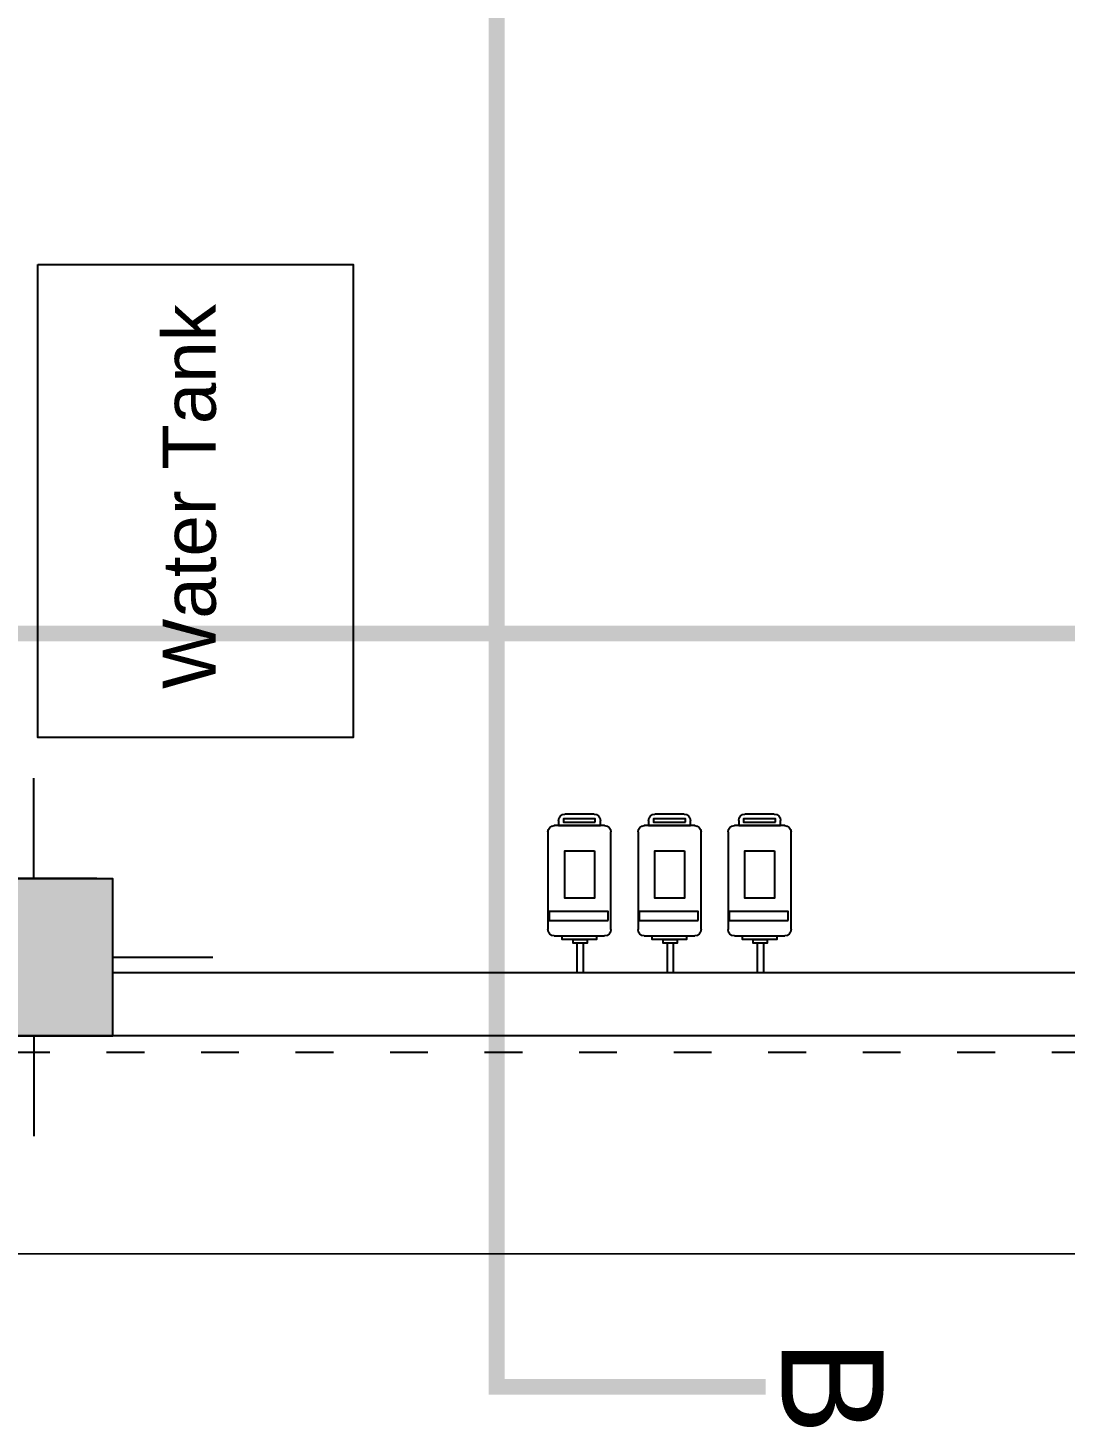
# Model space of a CAD drawing. Header units: metres. Extents: x -1655 to 449, y 40 to 361.
# Drawn here: x 64.969 to 68.26, y 47.5 to 51.938 of the extents above; entities that cross this region are included whole.
import ezdxf
from ezdxf.enums import TextEntityAlignment as Align

# ---------------------------------------------------------------- set-up
doc = ezdxf.new("R2010")
doc.units = ezdxf.units.M
doc.header["$MEASUREMENT"] = 0
doc.linetypes.add('ACAD_ISO03W100', pattern=[30, 12, -18])
doc.linetypes.add('ACAD_ISO10W100', pattern=[18, 12, -3, 0, -3])
doc.layers.add('13', color=13, linetype='Continuous', lineweight=9)
doc.layers.add('A-WALL', color=7, linetype='Continuous')
doc.layers.add('Door & Window', color=251, linetype='Continuous')
doc.styles.add('77', font='swiss.ttf')
doc.styles.add('DIMPLAN', font='romanc.shx', dxfattribs={"height": 0.15})
doc.styles.get("Standard").update_dxf_attribs({"font": 'arial.ttf'})
doc.dimstyles.new('DIMPLAN', dxfattribs={"dimtxt": 0.009, "dimasz": 0.219, "dimexe": 0.2, "dimexo": 0.2, "dimgap": 0.05, "dimtad": 0, "dimzin": 0, "dimdsep": 46, "dimtxsty": 'DIMPLAN', "dimblk1": 'DOTSMALL', "dimblk2": 'DOTSMALL', "dimsah": 1, "dimcen": 0, "dimse1": 1, "dimse2": 1, "dimclrd": 1, "dimclre": 1, "dimclrt": 2, "dimadec": 0, "dimazin": 0, "dimtfac": 0.909091, "dimtofl": 0, "dimtmove": 1, "dimatfit": 3, "dimldrblk": 'DOTSMALL', "dimfxl": 0.2, "dimtolj": 1, "dimtzin": 0, "dimarcsym": 0})

# ---------------------------------------------------------------- blocks, each defined once
blk = doc.blocks.new('5050new')
h = blk.add_hatch(color=256)
h.dxf.hatch_style = 1
h.paths.add_polyline_path([(6309.3073, 1826.5446), (6308.8073, 1826.5446), (6308.8072, 1826.0446), (6309.3072, 1826.0446)])
for p, q in [((6309.0573, 1826.5446), (6309.0573, 1826.8627)), ((6308.8072, 1826.2946), (6308.4892, 1826.2947)), ((6309.3072, 1826.2946), (6309.6253, 1826.2946)), ((6309.0572, 1826.0446), (6309.0572, 1825.7266))]:
    blk.add_line(p, q)
blk.add_lwpolyline([(6308.8073, 1826.5446), (6309.3073, 1826.5446), (6309.3072, 1826.0446), (6308.8072, 1826.0446)], close=True)
blk = doc.blocks.new('axha')
blk.add_blockref('5050new', (113.8754, 13.5763))
blk = doc.blocks.new('_DOTSMALL')
at = {"color": 0, "linetype": 'ByBlock', "const_width": 0.5}
blk.add_lwpolyline([(-0.0625, 0, 1), (0.0625, 0, 1)], format="xyb", close=True, dxfattribs=at)
blk = doc.blocks.new('*D121')
at = {"color": 1, "lineweight": -2, "ltscale": 0.1, "transparency": 16777216}
for p, q in [((51.3684, 48.051), (60.714, 48.0497)), ((70.7383, 48.0483), (61.3926, 48.0496))]:
    blk.add_line(p, q, dxfattribs=at)
at = {"layer": 'DEFPOINTS', "color": 0, "ltscale": 0.1, "transparency": 16777216}
for p in [(51.3685, 48.6902), (70.7384, 48.6875), (70.7383, 48.0483)]:
    blk.add_point(p, dxfattribs=at)
at = {"color": 1, "lineweight": -2, "ltscale": 0.1, "transparency": 16777216, "xscale": 0.2189999999999999, "yscale": 0.2189999999999999, "zscale": 0.2189999999999999}
for p, rotation in [((51.3684, 48.051), 179.9921243127526), ((70.7383, 48.0483), 359.9921243127526)]:
    blk.add_blockref('_DOTSMALL', p, dxfattribs=dict(at, rotation=rotation))
at = {"color": 2, "ltscale": 0.1, "transparency": 16777216, "insert": (61.0533, 48.0497), "char_height": 0.15, "attachment_point": 5, "rotation": 359.9921, "style": 'DIMPLAN'}
blk.add_mtext('\\A1;{\\C242;19.37}', dxfattribs=at)
blk = doc.blocks.new('AABBSEC')
at = {"layer": '13', "linetype": 'ACAD_ISO10W100', "ltscale": 0.1, "const_width": 0.05}
for points in [[(6904.7025, 1836.111), (6903.8486, 1836.111), (6903.8486, 1852.3102), (6904.5813, 1852.3014)], [(6887.742, 1839.3548), (6887.742, 1838.5009), (6908.7737, 1838.5009), (6908.7737, 1839.2947)]]:
    blk.add_lwpolyline(points, dxfattribs=at)
at = {"layer": '13', "style": '77'}
blk.add_text('B', height=0.3239, rotation=270, dxfattribs=at).set_placement((6904.9146, 1836.1108), align=Align.MIDDLE_CENTER)
blk = doc.blocks.new('pump')
at = {"layer": 'Door & Window'}
for p, q in [((4363.653, 2092.3131, 0.1317), (4363.963, 2092.3131, 0.1317)), ((4363.5963, 2092.1666, 0.1317), (4363.5963, 2092.2595, 0.1317)), ((4363.6163, 2092.2795, 0.1317), (4363.633, 2092.2795, 0.1317)), ((4363.633, 2092.1331, 0.1317), (4363.633, 2092.2931, 0.1317)), ((4363.633, 2092.2795, 0.1317), (4363.633, 2092.1466, 0.1317)), ((4363.983, 2092.2931, 0.1317), (4363.983, 2092.1331, 0.1317)), ((4364.006, 2092.221, 0.1317), (4364.099, 2092.221, 0.1317)), ((4364.099, 2092.221, 0.1317), (4364.099, 2092.201, 0.1317)), ((4364.006, 2092.201, 0.1317), (4364.099, 2092.201, 0.1317)), ((4363.633, 2092.1466, 0.1317), (4363.6163, 2092.1466, 0.1317)), ((4363.963, 2092.1131, 0.1317), (4363.653, 2092.1131, 0.1317))]:
    blk.add_line(p, q, dxfattribs=at)
at = {"layer": 'Door & Window', "elevation": 0.1317}
for points in [[(4363.9339, 2092.1221), (4363.9054, 2092.1221), (4363.9054, 2092.3095), (4363.9339, 2092.3095)], [(4363.6215, 2092.1627), (4363.6111, 2092.1627), (4363.6111, 2092.2642), (4363.6215, 2092.2642)], [(4363.7126, 2092.1656), (4363.8626, 2092.1656), (4363.8626, 2092.2598), (4363.7126, 2092.2598)], [(4363.983, 2092.1589), (4363.9941, 2092.1589), (4363.9941, 2092.2678), (4363.983, 2092.2678)], [(4363.9941, 2092.1886), (4364.006, 2092.1886), (4364.006, 2092.2335), (4363.9941, 2092.2335)]]:
    blk.add_lwpolyline(points, close=True, dxfattribs=at)
at = {"layer": 'Door & Window'}
for centre, start, end in [((4363.653, 2092.2931, 0.1317), 90, 180), ((4363.963, 2092.2931, 0.1317), 0, 90), ((4363.6163, 2092.2595, 0.1317), 90, 180), ((4363.6163, 2092.1666, 0.1317), 180, 270), ((4363.653, 2092.1331, 0.1317), 180, 270), ((4363.963, 2092.1331, 0.1317), 270, 0)]:
    blk.add_arc(centre, 0.02, start, end, dxfattribs=at)

msp = doc.modelspace()

# ---------------------------------------------------------------- linework, layer by layer
for p, q in [((65.1872, 49.2402), (64.8872, 49.2402)), ((68.4872, 48.9402), (65.2372, 48.9401)), ((70.2384, 48.7402), (51.4179, 48.7402))]:
    msp.add_line(p, q)
at = {"color": 64, "linetype": 'ACAD_ISO03W100', "ltscale": 0.01}
msp.add_line((70.7384, 48.6875), (51.3685, 48.6902), dxfattribs=at)
at = {"layer": 'A-WALL', "color": 1, "ltscale": 0.1}
msp.add_lwpolyline([(65.0008, 51.1873), (66.0008, 51.1873), (66.0008, 49.6873), (65.0008, 49.6873)], close=True, dxfattribs=at)

# ---------------------------------------------------------------- block references
for name, p in [('axha', (-6357.9454, -1790.8808)), ('AABBSEC', (-6837.392, -1788.484))]:
    msp.add_blockref(name, p)
at = {"xscale": -1, "rotation": 90}
for p in [(2158.9323, 4413.0405, -0.1317), (2159.2182, 4413.0405, -0.1317), (2159.5041, 4413.0405, -0.1317)]:
    msp.add_blockref('pump', p, dxfattribs=at)

# ---------------------------------------------------------------- texts
at = {"layer": 'A-WALL', "color": 1, "ltscale": 0.1, "insert": (65.396, 49.8409), "char_height": 0.16918, "attachment_point": 1, "rotation": 90}
msp.add_mtext_dynamic_manual_height_columns('Water Tank', width=2.648571, gutter_width=1, heights=[0], dxfattribs=at)

# ---------------------------------------------------------------- dimensions: what is measured, and where the dimension line sits
at = {"ltscale": 0.1}
dim = msp.add_aligned_dim(p1=(51.3685, 48.6902), p2=(70.7384, 48.6875), distance=-0.6392, text='{\\C242;<>}', dimstyle='DIMPLAN', override={"dimfxl": 0.1, "dimfxlon": 1, "dimarcsym": 1}, dxfattribs=at)
dim.commit()
dim.dimension.update_dxf_attribs({"geometry": '*D121', "text_midpoint": (61.0533, 48.0497)})

doc.saveas('drawing.dxf')
